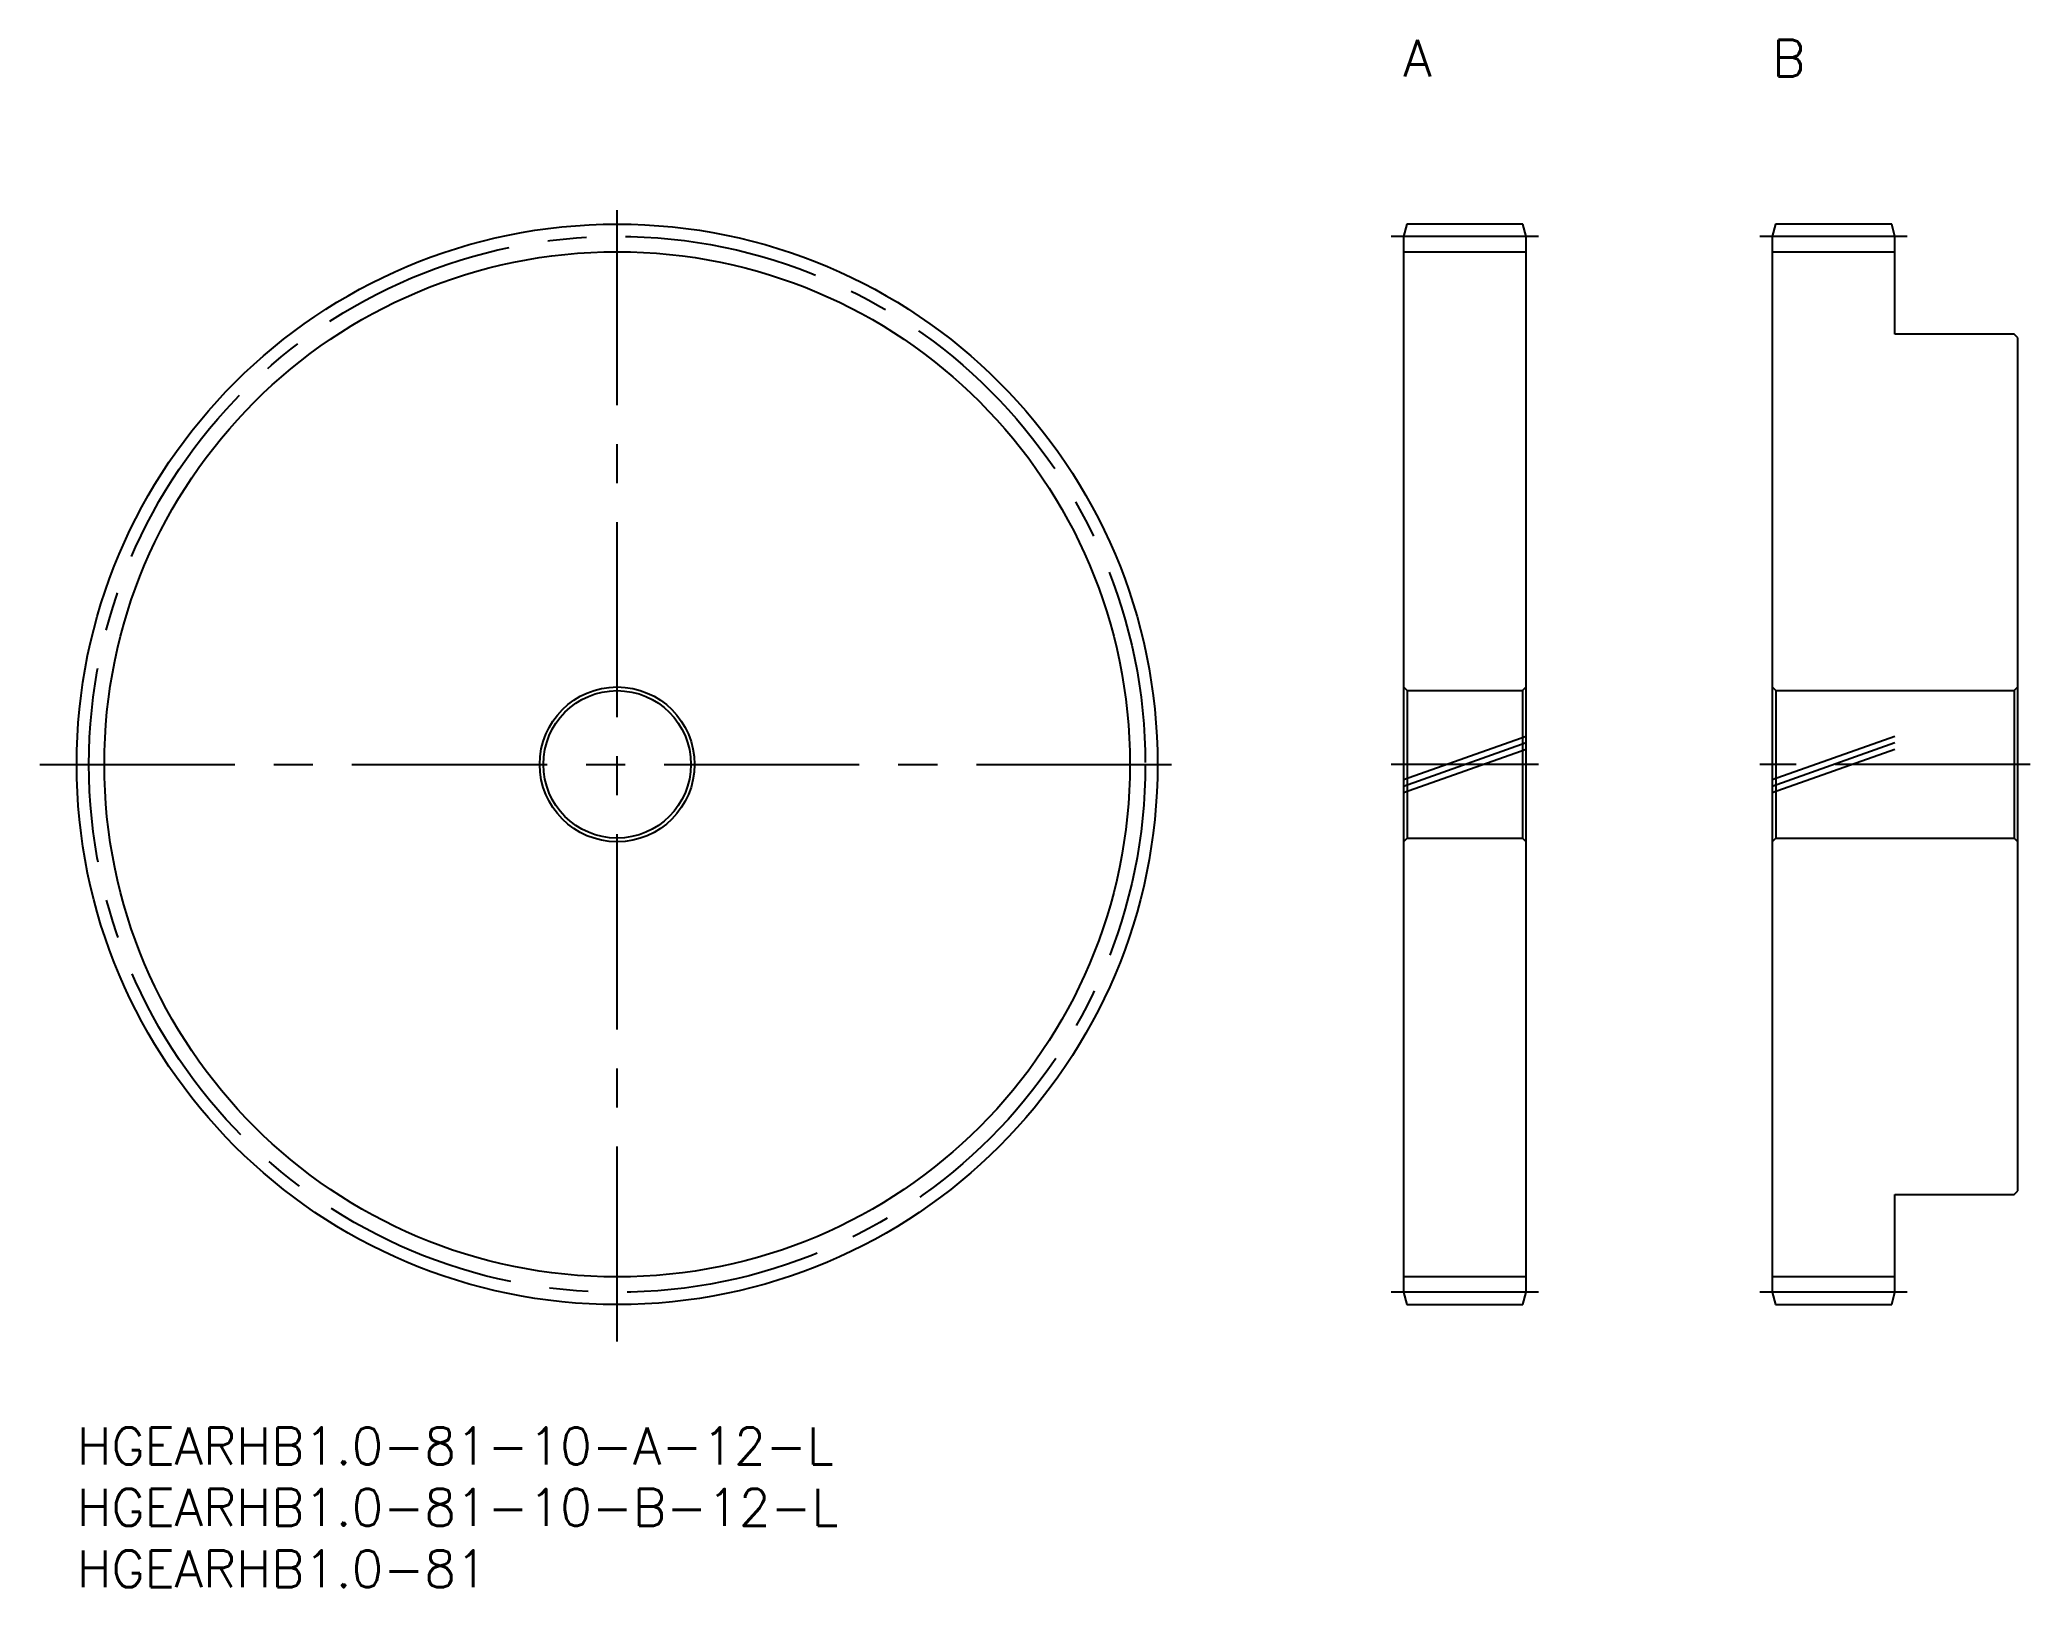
# Model space of a CAD drawing. Extents: x -3 to 159, y -13 to 113.
import ezdxf

# ---------------------------------------------------------------- set-up
doc = ezdxf.new("R2010")
doc.units = 0
doc.header["$LTSCALE"] = 0.5
doc.linetypes.add('CENTER', pattern=[50.8, 31.75, -6.35, 6.35, -6.35])
doc.linetypes.add('PHANTOM', pattern=[63.5, 31.75, -6.35, 6.35, -6.35, 6.35, -6.35])
for name, color, linetype in [('MSM_CENTER', 1, 'CENTER'), ('MSM_CONTINUOUS', 7, 'CONTINUOUS'), ('MSM_IMAGINARY', 6, 'PHANTOM'), ('MSM_NARROW', 5, 'CONTINUOUS'), ('MSM_PART_NUMBER', 7, 'CONTINUOUS')]:
    doc.layers.add(name, color=color, linetype=linetype)
doc.styles.get("Standard").update_dxf_attribs({"font": 'txt.shx', "height": 1, "bigfont": 'bigfont.shx'})

# ---------------------------------------------------------------- blocks, each defined once
blk = doc.blocks.new('*U21')
at = {"layer": 'MSM_PART_NUMBER'}
blk.add_text('A', height=3, dxfattribs=at).set_placement((107.94, 109.94))
blk = doc.blocks.new('*U22')
at = {"layer": 'MSM_PART_NUMBER'}
blk.add_text('B', height=3, dxfattribs=at).set_placement((137.94, 109.94))
blk = doc.blocks.new('*U23')
at = {"layer": 'MSM_PART_NUMBER'}
blk.add_text('HGEARHB1.0-81-10-A-12-L', height=3, dxfattribs=at).set_placement((0, -3))
blk = doc.blocks.new('*U24')
at = {"layer": 'MSM_PART_NUMBER'}
blk.add_text('HGEARHB1.0-81-10-B-12-L', height=3, dxfattribs=at).set_placement((0, -8))
blk = doc.blocks.new('*U25')
at = {"layer": 'MSM_PART_NUMBER'}
blk.add_text('HGEARHB1.0-81', height=3, dxfattribs=at).set_placement((0, -13))

msp = doc.modelspace()

# ---------------------------------------------------------------- linework, layer by layer
at = {"layer": 'MSM_CENTER'}
for p, q in [((43.97, 7), (43.97, 100.94)), ((118.94, 96.94), (106.94, 96.94)), ((148.94, 96.94), (136.94, 96.94)), ((-3, 53.97), (90.94, 53.97)), ((118.94, 53.97), (106.94, 53.97)), ((158.94, 53.97), (136.94, 53.97)), ((118.94, 11), (106.94, 11)), ((148.94, 11), (136.94, 11))]:
    msp.add_line(p, q, dxfattribs=at)
msp.add_circle((43.97, 53.97), 42.97, dxfattribs=at)
at = {"layer": 'MSM_CONTINUOUS'}
for p, q in [((108.21, 97.94), (107.94, 96.94)), ((117.67, 97.94), (108.21, 97.94)), ((117.94, 96.94), (117.67, 97.94)), ((138.21, 97.94), (137.94, 96.94)), ((147.67, 97.94), (138.21, 97.94)), ((147.94, 96.94), (147.67, 97.94)), ((107.94, 96.94), (107.94, 11)), ((107.94, 95.69), (117.94, 95.69)), ((117.94, 11), (117.94, 96.94)), ((137.94, 96.94), (137.94, 11)), ((137.94, 95.69), (147.94, 95.69)), ((147.94, 88.97), (147.94, 96.94)), ((157.64, 88.97), (147.94, 88.97)), ((157.94, 88.67), (157.64, 88.97)), ((157.94, 19.27), (157.94, 88.67)), ((108.24, 59.97), (107.94, 60.27)), ((108.24, 59.97), (108.24, 47.97)), ((108.24, 59.97), (117.64, 59.97)), ((117.94, 60.27), (117.64, 59.97)), ((117.64, 59.97), (117.64, 47.97)), ((138.24, 59.97), (137.94, 60.27)), ((138.24, 59.97), (138.24, 47.97)), ((138.24, 59.97), (157.64, 59.97)), ((157.94, 60.27), (157.64, 59.97)), ((157.64, 59.97), (157.64, 47.97)), ((108.24, 47.97), (107.94, 47.67)), ((108.24, 47.97), (117.64, 47.97)), ((117.94, 47.67), (117.64, 47.97)), ((138.24, 47.97), (137.94, 47.67)), ((138.24, 47.97), (157.64, 47.97)), ((157.94, 47.67), (157.64, 47.97)), ((147.94, 11), (147.94, 18.97)), ((147.94, 18.97), (157.64, 18.97)), ((157.64, 18.97), (157.94, 19.27)), ((117.94, 12.25), (107.94, 12.25)), ((147.94, 12.25), (137.94, 12.25)), ((107.94, 11), (108.21, 10)), ((108.21, 10), (117.67, 10)), ((117.67, 10), (117.94, 11)), ((137.94, 11), (138.21, 10)), ((138.21, 10), (147.67, 10)), ((147.67, 10), (147.94, 11))]:
    msp.add_line(p, q, dxfattribs=at)
for radius in [43.97, 6.3, 6]:
    msp.add_circle((43.97, 53.97), radius, dxfattribs=at)
at = {"layer": 'MSM_IMAGINARY'}
for p, q in [((107.94, 52.73), (117.94, 56.27)), ((107.94, 52.2), (117.94, 55.74)), ((107.94, 51.67), (117.94, 55.21)), ((137.94, 52.73), (147.94, 56.27)), ((137.94, 52.2), (147.94, 55.74)), ((137.94, 51.67), (147.94, 55.21))]:
    msp.add_line(p, q, dxfattribs=at)
at = {"layer": 'MSM_NARROW'}
msp.add_circle((43.97, 53.97), 41.72, dxfattribs=at)

# ---------------------------------------------------------------- block references
at = {"layer": 'MSM_CONTINUOUS'}
for name in ['*U21', '*U22', '*U23', '*U24', '*U25']:
    msp.add_blockref(name, (0, 0), dxfattribs=at)

doc.saveas('drawing.dxf')
